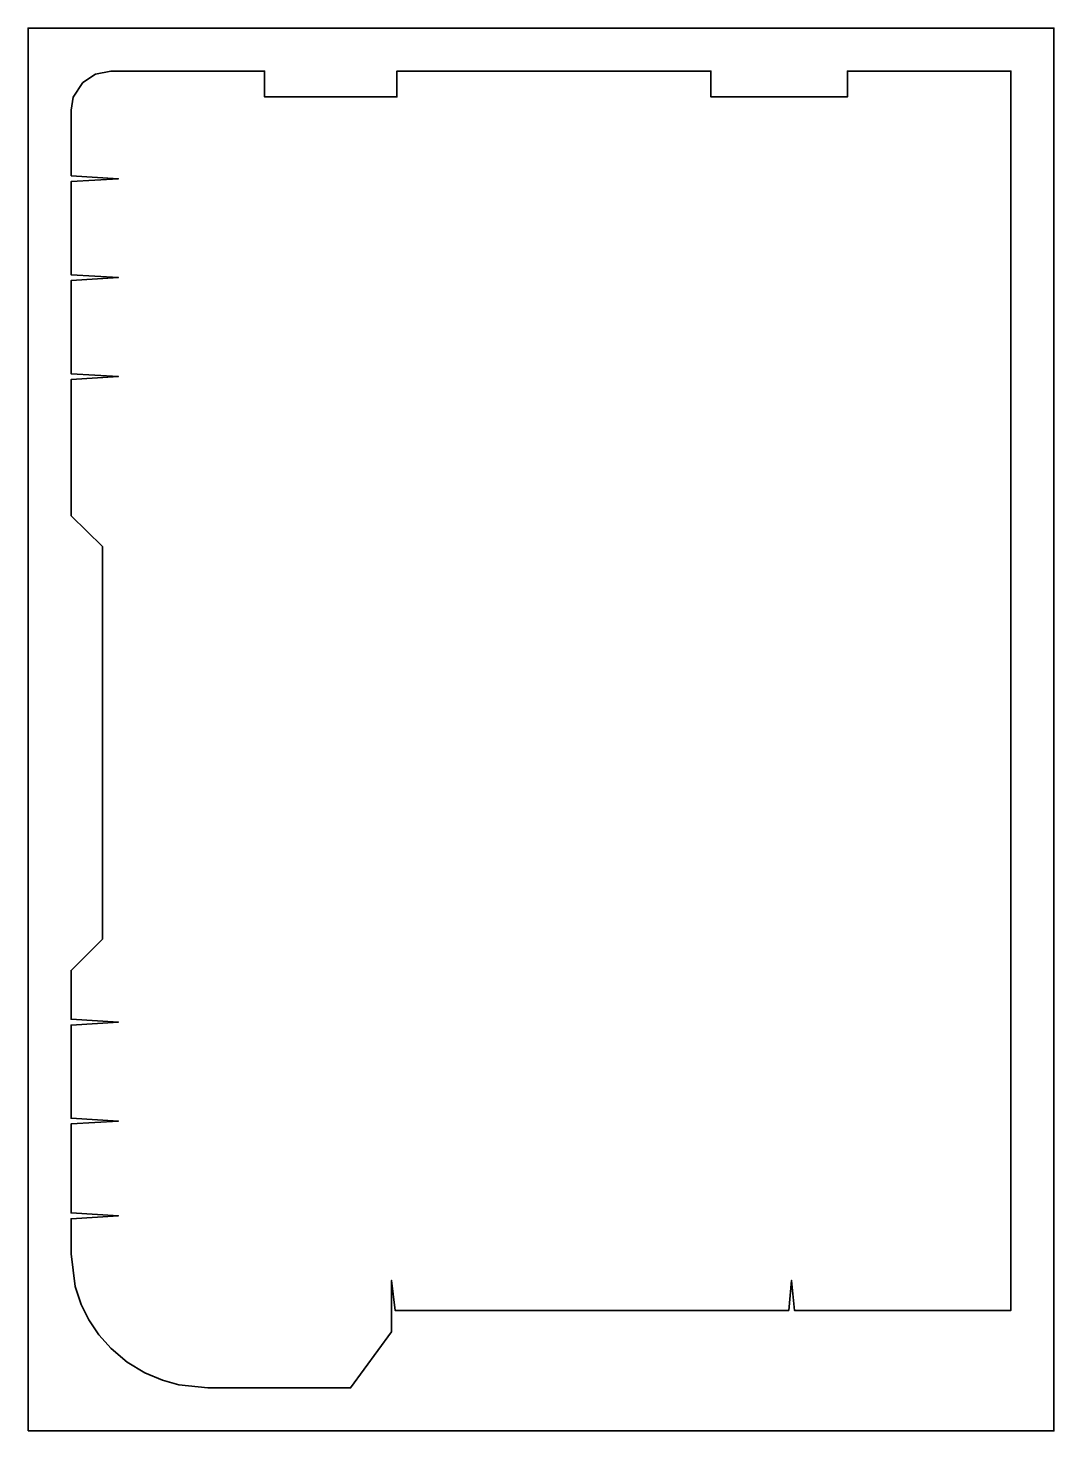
# Model space of a CAD drawing. Header units: millimetres. Extents: x -14 to 224, y -15 to 311.
import ezdxf

# ---------------------------------------------------------------- set-up
doc = ezdxf.new("R2010")
doc.units = ezdxf.units.MM
doc.header["$MEASUREMENT"] = 0
doc.layers.get('0').update_dxf_attribs({"lineweight": 0})
doc.layers.add('Safety', color=7, linetype='Continuous', lineweight=0)

msp = doc.modelspace()

# ---------------------------------------------------------------- linework, layer by layer
at = {"color": 240, "lineweight": 35, "true_color": 0xed2024}
msp.add_lwpolyline([(-4.34, 276.8), (-4.34, 292.05), (-3.81, 295.08), (-1.62, 298.47), (1.32, 300.42), (4.93, 301.13), (40.67, 301.13), (40.67, 295.13), (71.41, 295.13), (71.41, 301.13), (144.41, 301.13), (144.41, 295.13), (176.16, 295.13), (176.16, 301.13), (214.16, 301.13), (214.16, 13.13), (163.82, 13.13), (163.16, 20.13), (162.51, 13.13), (71.01, 13.13), (70.16, 20.13), (70.16, 13.13), (70.16, 8.13), (60.66, -4.87), (45.43, -4.87), (35.2, -4.87), (27.47, -4.87), (20.75, -4.17), (16.89, -3.09), (12.82, -1.37), (8.7, 1.14), (4.98, 4.26), (4.98, 4.26), (2.12, 7.47), (-0.21, 10.94), (-1.97, 14.51), (-3.37, 18.67), (-4.34, 26.3), (-4.34, 34.46), (6.66, 35.13), (-4.34, 35.8), (-4.34, 56.46), (6.66, 57.13), (-4.34, 57.8), (-4.34, 79.46), (6.66, 80.13), (-4.34, 80.8), (-4.34, 92.13), (2.97, 99.44), (2.97, 190.65), (-4.34, 197.81), (-4.34, 229.46), (6.66, 230.13), (-4.34, 230.8), (-4.34, 252.46), (6.66, 253.13), (-4.34, 253.8), (-4.34, 275.46), (6.66, 276.13)], close=True, dxfattribs=at)
at = {"layer": 'Safety', "color": 240, "lineweight": 35, "true_color": 0xed2024}
msp.add_lwpolyline([(-14.34, -14.87), (224.16, -14.87), (224.16, 311.13), (-14.34, 311.13)], close=True, dxfattribs=at)

doc.saveas('drawing.dxf')
